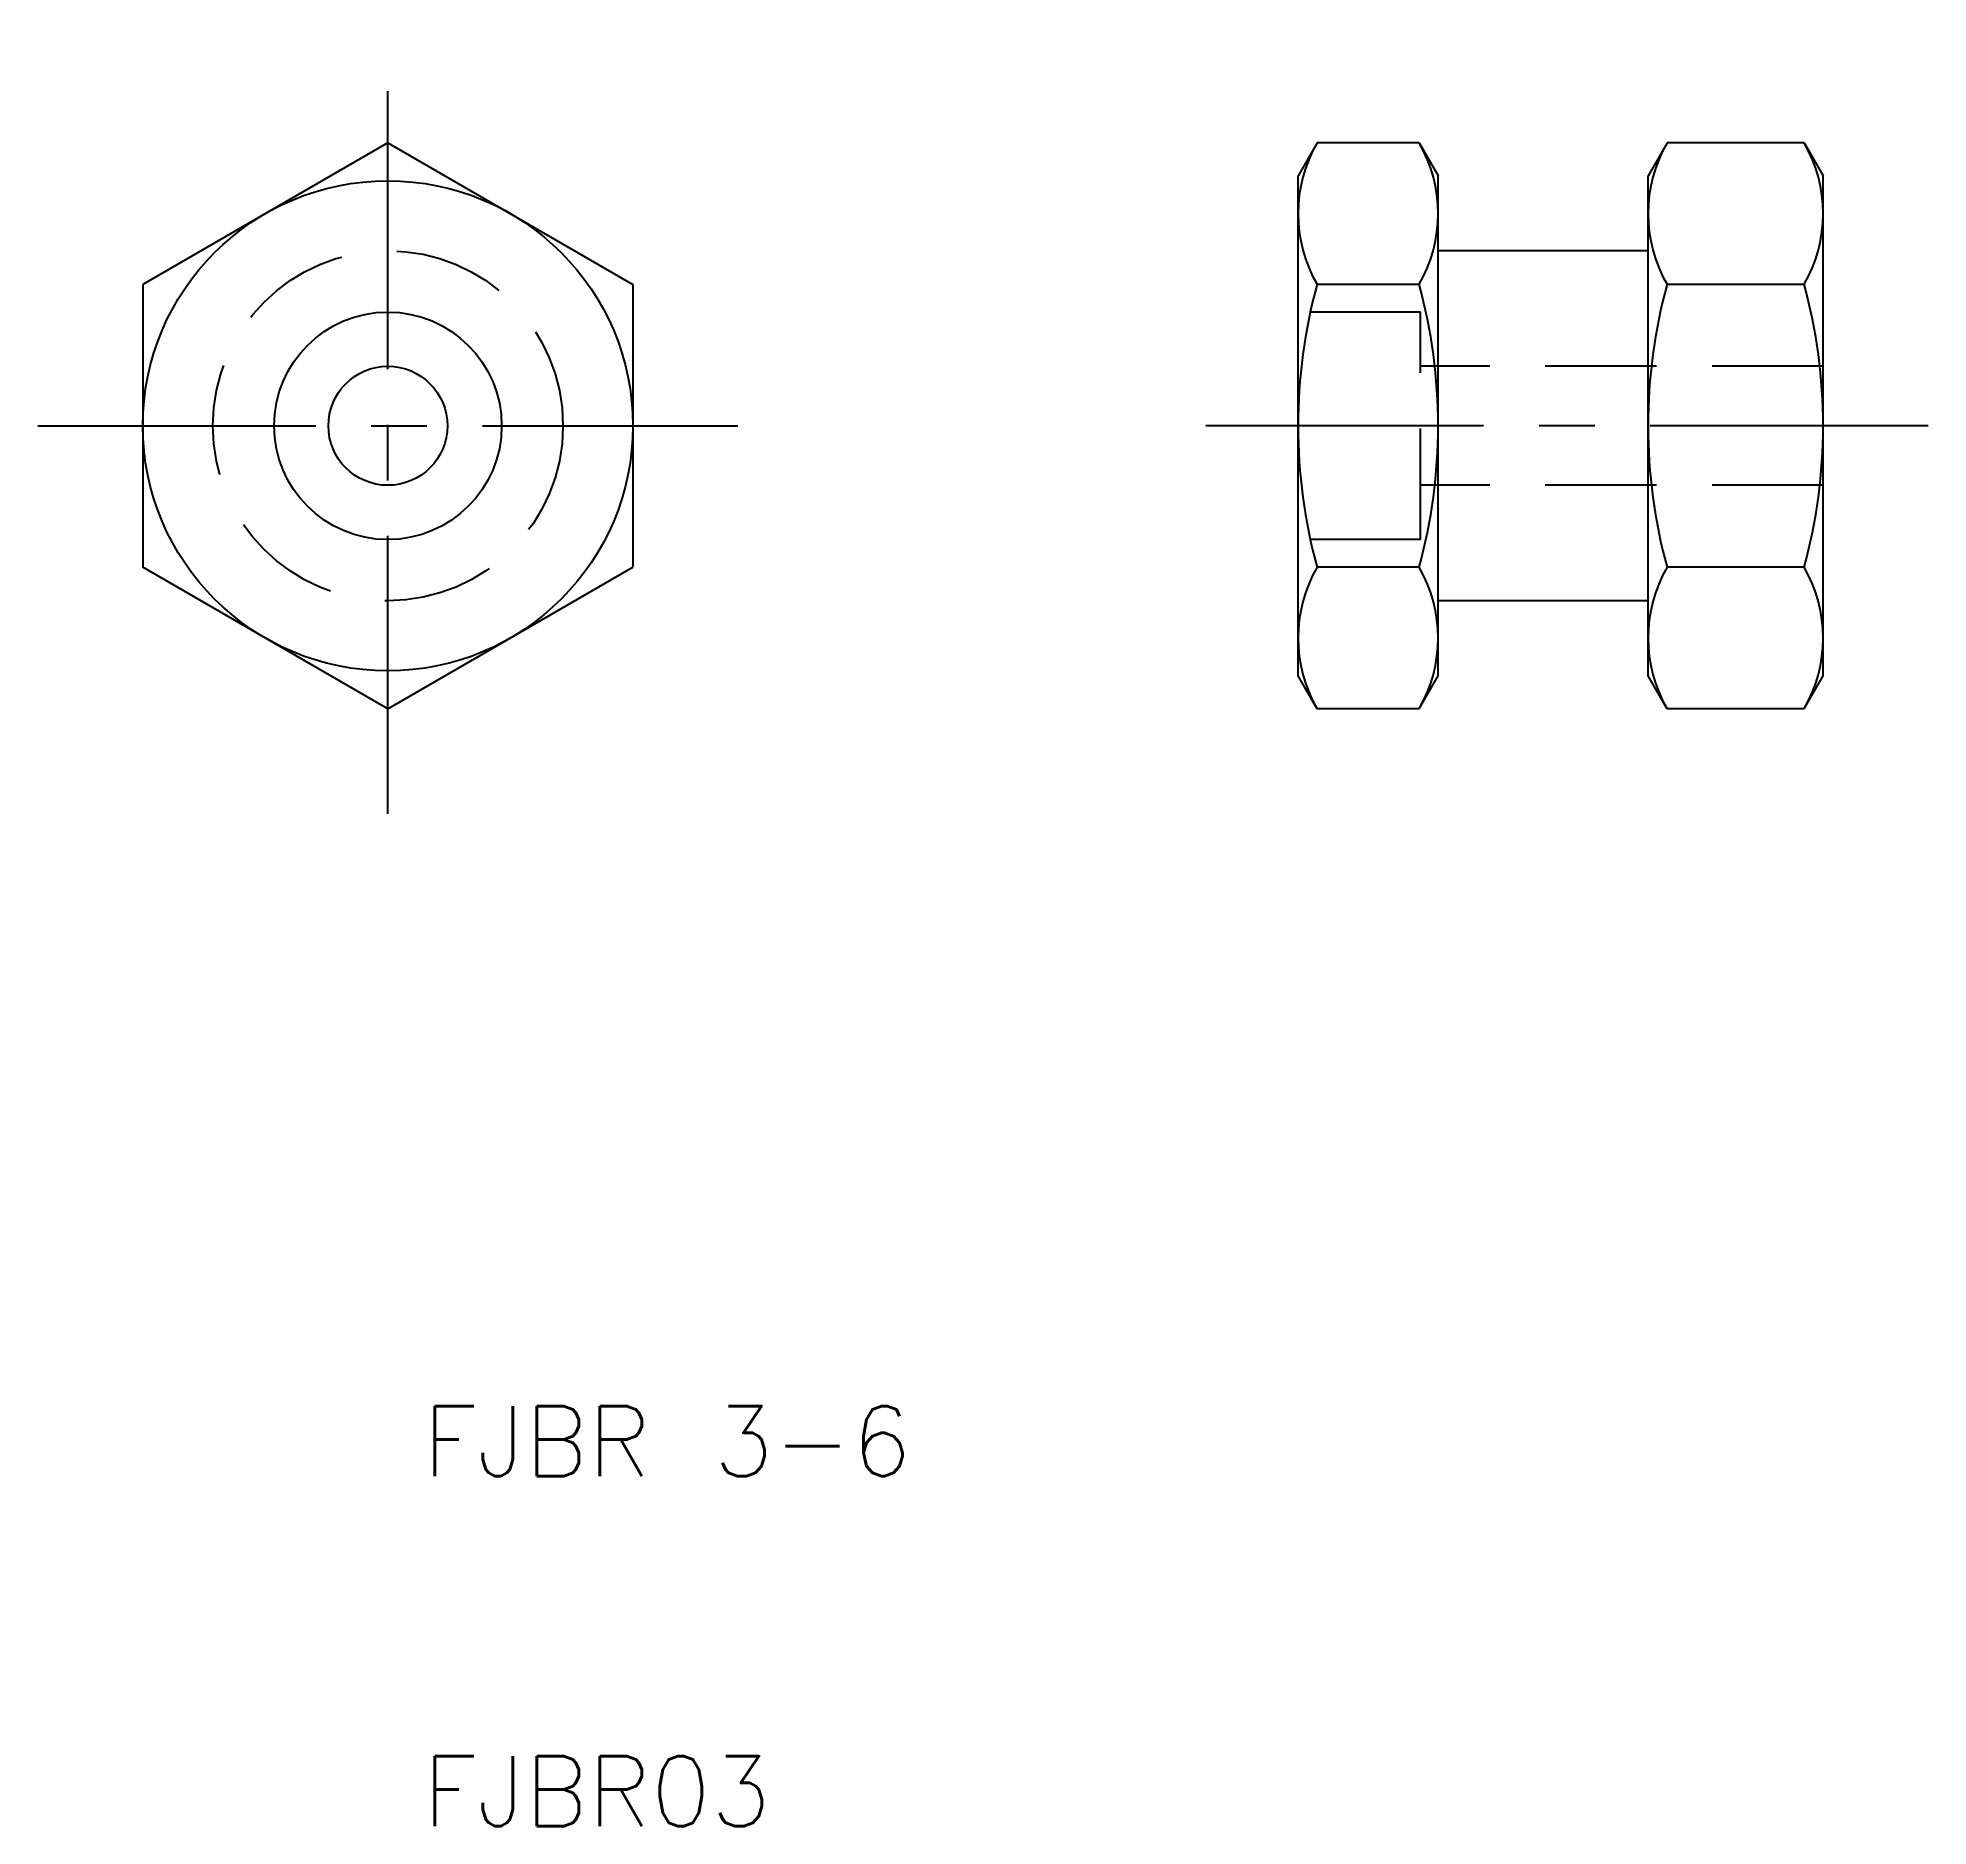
# Model space of a CAD drawing. Extents: x -1 to 53, y 10 to 61.1.
import ezdxf

# ---------------------------------------------------------------- set-up
doc = ezdxf.new("R2010")
doc.units = 0
doc.header["$LTSCALE"] = 0.25
doc.linetypes.add('CENTER', pattern=[50.8, 31.75, -6.35, 6.35, -6.35])
doc.linetypes.add('DASHED', pattern=[19.05, 12.7, -6.35])
doc.layers.get('0').update_dxf_attribs({"linetype": 'CONTINUOUS'})
doc.layers.add('CENTER', color=1, linetype='CENTER')
doc.styles.get("Standard").update_dxf_attribs({"font": 'txt.shx', "bigfont": 'extfont.shx'})

msp = doc.modelspace()

# ---------------------------------------------------------------- linework, layer by layer
for p, q in [((9, 58.083), (2, 54.041)), ((9, 58.083), (16, 54.041)), ((35.541, 58.083), (35, 57.145)), ((38.459, 58.083), (35.541, 58.083)), ((38.459, 58.083), (39, 57.145)), ((45.541, 58.083), (45, 57.145)), ((49.459, 58.083), (45.541, 58.083)), ((49.459, 58.083), (50, 57.145)), ((35, 42.855), (35, 57.145)), ((39, 55), (39, 57.145)), ((45, 55), (45, 57.145)), ((50, 42.855), (50, 57.145)), ((39, 45), (39, 55)), ((45, 55), (39, 55)), ((45, 45), (45, 55)), ((2, 54.041), (2, 45.959)), ((16, 54.041), (16, 45.959)), ((38.459, 54.041), (35.541, 54.041)), ((49.459, 54.041), (45.541, 54.041)), ((9, 41.917), (2, 45.959)), ((9, 41.917), (16, 45.959)), ((38.459, 45.959), (35.541, 45.959)), ((49.459, 45.959), (45.541, 45.959)), ((39, 42.855), (39, 45)), ((45, 45), (39, 45)), ((45, 42.855), (45, 45)), ((35.541, 41.917), (35, 42.855)), ((38.459, 41.917), (39, 42.855)), ((45.541, 41.917), (45, 42.855)), ((49.459, 41.917), (50, 42.855)), ((38.459, 41.917), (35.541, 41.917)), ((49.459, 41.917), (45.541, 41.917))]:
    msp.add_line(p, q)
at = {"color": 3, "linetype": 'DASHED'}
for p, q in [((38.5, 53.25), (35, 53.25)), ((38.5, 46.75), (38.5, 53.25)), ((50, 51.7), (38.5, 51.7)), ((50, 48.3), (38.5, 48.3)), ((38.5, 46.75), (35, 46.75))]:
    msp.add_line(p, q, dxfattribs=at)
for radius in [7, 3.25, 1.7]:
    msp.add_circle((9, 50), radius)
msp.add_circle((9, 50), 5, dxfattribs=at)
for centre, radius, start, end in [((39.041, 56.062), 4.041, 150, 210), ((34.959, 56.062), 4.041, 330, 30), ((49.041, 56.062), 4.041, 150, 210), ((45.959, 56.062), 4.041, 330, 30), ((50.354, 50), 15.354, 164.7385, 195.2615), ((23.646, 50), 15.354, 344.7385, 15.2615), ((60.354, 50), 15.354, 164.7385, 195.2615), ((34.646, 50), 15.354, 344.7385, 15.2615), ((39.041, 43.938), 4.041, 150, 210), ((34.959, 43.938), 4.041, 330, 30), ((49.041, 43.938), 4.041, 150, 210), ((45.959, 43.938), 4.041, 330, 30)]:
    msp.add_arc(centre, radius, start, end)
at = {"layer": 'CENTER', "color": 1, "linetype": 'CENTER'}
for p, q in [((9, 38.917), (9, 61.083)), ((-1, 50), (19, 50)), ((53, 50), (32, 50))]:
    msp.add_line(p, q, dxfattribs=at)

# ---------------------------------------------------------------- texts
for s, p in [('FJBR 3-6', (10, 20)), ('FJBR03', (10, 10))]:
    msp.add_text(s, height=2).set_placement(p)

doc.saveas('drawing.dxf')
